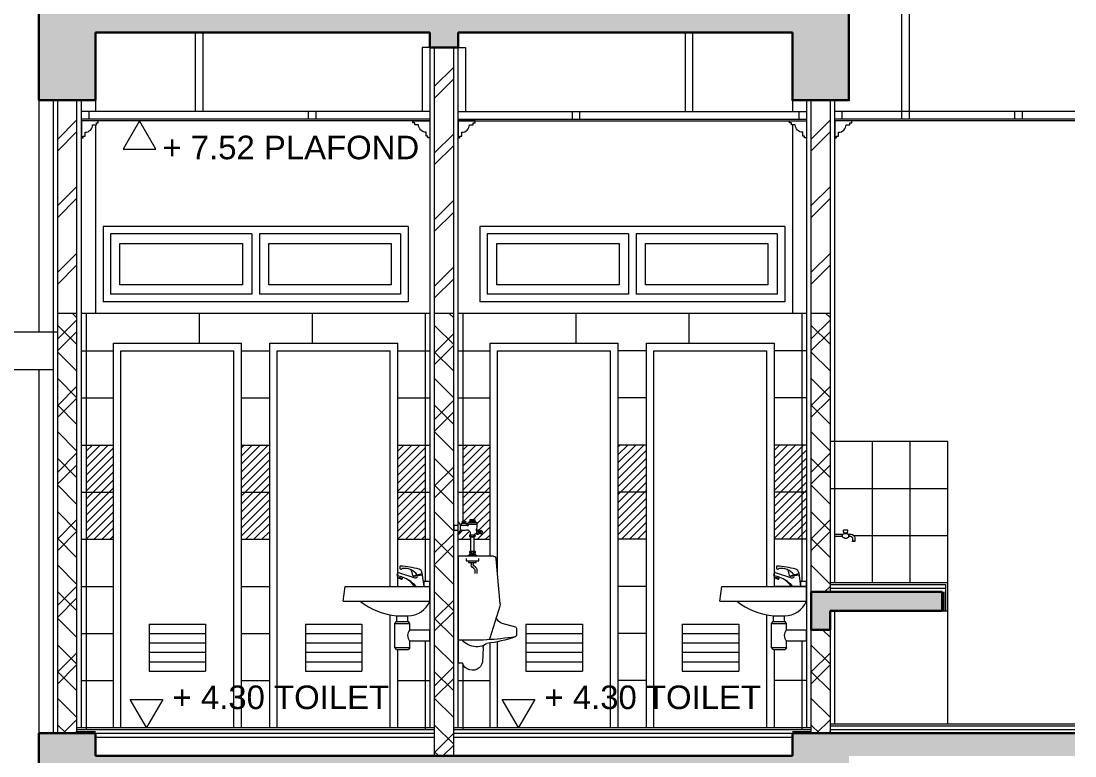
# Model space of a CAD drawing. Header units: millimetres. Extents: x -11 to 1625, y -267 to 180.
# Drawn here: x 1117.23 to 1128.42, y -32.46 to -24.66 of the extents above; entities that cross this region are included whole.
import ezdxf

# ---------------------------------------------------------------- set-up
doc = ezdxf.new("R2010")
doc.units = ezdxf.units.MM
for name, color, linetype, lineweight in [('ars', 11, 'Continuous', 5), ('blk', 1, 'Continuous', 30), ('kus', 63, 'Continuous', 15), ('lan', 7, 'Continuous', 15), ('not', 7, 'Continuous', 20), ('pla', 213, 'Continuous', 15), ('SANITAIR', 4, 'Continuous', 5), ('sol kol', 8, 'Continuous', 0), ('tem', 5, 'Continuous', 20)]:
    doc.layers.add(name, color=color, linetype=linetype, lineweight=lineweight)
doc.styles.add('S', font='SIMPLEX', dxfattribs={"width": 1.1})
doc.styles.get("Standard").update_dxf_attribs({"font": 'ARIALUNI.TTF'})
doc.linetypes.add('BATTING', pattern='A,0.0001,-0.1,[134,ltypeshp.shx,S=0.1,R=0,X=-0.1,Y=0],-0.2,[134,ltypeshp.shx,S=0.1,R=180,X=0.1,Y=0],-0.1', length=0.4001)

# ---------------------------------------------------------------- blocks, each defined once
blk = doc.blocks.new('PEILA')
blk.add_lwpolyline([(-0.188, -0.325), (0.188, -0.325), (0, 0)], close=True)
at = {"style": 'S', "width": 1.1, "flags": 4}
blk.add_attdef('CAT', (0.265, -0.289), '', height=0.2, dxfattribs=at)
blk = doc.blocks.new('PEIL')
blk.add_lwpolyline([(-0.188, 0.325), (0.188, 0.325), (0, 0)], close=True)
at = {"style": 'S', "width": 1.1, "flags": 4}
blk.add_attdef('CAT', (0.265, 0.036), '', height=0.2, dxfattribs=at)
blk = doc.blocks.new('Spwash')
for p, q in [((0, 0), (-0.03, 0)), ((-0.03, 0), (-0.03, -0.0248)), ((0, -0.0993), (0, 0)), ((-0.4346, -0.0993), (-0.4247, -0.0248)), ((-0.4247, -0.0248), (-0.03, -0.0248)), ((-0.4346, -0.0993), (0, -0.0993)), ((-0.175, -0.2109), (-0.1675, -0.2009)), ((-0.175, -0.3309), (-0.175, -0.2109)), ((-0.175, -0.2109), (-0.1, -0.2109)), ((-0.1675, -0.2009), (-0.1075, -0.2009)), ((-0.1648, -0.2009), (-0.1648, -0.1719)), ((-0.1648, -0.1719), (-0.1102, -0.1719)), ((-0.1102, -0.2009), (-0.1102, -0.1719)), ((-0.1, -0.2109), (-0.1075, -0.2009)), ((-0.1, -0.2436), (-0.1, -0.2109)), ((-0.1, -0.2436), (0, -0.2436)), ((0, -0.2982), (0, -0.2436)), ((-0.1, -0.3309), (-0.1, -0.2982)), ((-0.1, -0.2982), (0, -0.2982)), ((-0.175, -0.3309), (-0.1, -0.3309)), ((-0.1675, -0.341), (-0.175, -0.3309)), ((-0.1675, -0.341), (-0.1075, -0.341)), ((-0.1, -0.3309), (-0.1075, -0.341))]:
    blk.add_line(p, q)
for centre, radius, start, end in [((-0.1306, 0.1864), 0.36, 232.5297, 264.5561), ((-0.1098, -0.0526), 0.1194, 269.8302, 336.9632), ((-0.0743, -0.2709), 0.0375, 133.2826, 226.7174)]:
    blk.add_arc(centre, radius, start, end)
blk = doc.blocks.new('URIN SMP')
for p, q in [((-0.0879, 0.0359), (-0.1004, 0.0285)), ((-0.0532, 0.0285), (-0.1004, 0.0285)), ((-0.0532, 0.0192), (-0.1004, 0.0192)), ((-0.0594, 0.0324), (-0.0936, 0.0325)), ((-0.0651, 0.0435), (-0.0879, 0.0435)), ((-0.0651, 0.0359), (-0.0879, 0.0359)), ((-0.0532, 0.0285), (-0.0651, 0.0359)), ((-0.0536, 0.0192), (-0.0536, 0.0133)), ((-0.0168, 0.0147), (-0.0465, 0.0146)), ((-0.0407, 0.0242), (-0.0407, 0.0324)), ((-0.0219, 0.0242), (-0.0407, 0.0242)), ((-0.0231, 0.0336), (-0.0396, 0.0336)), ((-0.0219, 0.0324), (-0.0219, 0.0242)), ((0, 0.0319), (-0.0133, 0.0141)), ((-0.0133, -0.0134), (-0.0133, 0.0141)), ((0, -0.0319), (0, 0.0319)), ((0, 0.0119), (0.0227, 0.0119)), ((0.0227, 0.0119), (0.0227, -0.0127)), ((-0.1215, -0.0335), (-0.1215, -0.0127)), ((-0.1148, -0.0208), (-0.1215, -0.0208)), ((-0.1148, -0.025), (-0.1215, -0.025)), ((-0.1148, -0.0292), (-0.1148, -0.0158)), ((-0.1081, -0.0152), (-0.1142, -0.0152)), ((-0.1081, -0.0298), (-0.1142, -0.0298)), ((-0.1081, -0.0331), (-0.1081, -0.0119)), ((-0.0996, -0.0331), (-0.0996, -0.012)), ((-0.0996, -0.0135), (-0.0982, -0.0135)), ((-0.0996, -0.0311), (-0.0913, -0.0311)), ((-0.0641, -0.0368), (-0.0877, -0.0368)), ((-0.0641, -0.0473), (-0.0877, -0.0473)), ((-0.0851, -0.1232), (-0.0851, -0.0473)), ((-0.0673, -0.1232), (-0.0673, -0.0473)), ((-0.0644, -0.0262), (-0.0644, -0.0368)), ((0, -0.0319), (-0.0133, -0.0134)), ((0.0227, -0.0127), (0, -0.0127)), ((-0.2228, -0.4037), (-0.2024, -0.164)), ((-0.1876, -0.1504), (0, -0.1504)), ((-0.1099, -0.1748), (-0.1099, -0.1624)), ((-0.061, -0.1431), (-0.0922, -0.1431)), ((-0.0648, -0.1232), (-0.0884, -0.1232)), ((-0.0648, -0.1337), (-0.0884, -0.1337)), ((-0.0874, -0.1337), (-0.0874, -0.1419)), ((-0.0874, -0.1419), (-0.0658, -0.1419)), ((-0.0658, -0.1337), (-0.0658, -0.1419)), ((-0.0429, -0.1631), (-0.0429, -0.1748)), ((0, -0.1504), (0, -0.7135)), ((-0.0429, -0.1748), (-0.1099, -0.1748)), ((-0.0988, -0.2212), (-0.0988, -0.2417)), ((-0.0954, -0.1845), (-0.0954, -0.1748)), ((-0.0547, -0.1845), (-0.0954, -0.1845)), ((-0.0928, -0.2092), (-0.0835, -0.2021)), ((-0.0845, -0.2158), (-0.0751, -0.2088)), ((-0.0795, -0.1845), (-0.0795, -0.1941)), ((-0.0691, -0.1845), (-0.0691, -0.1968)), ((-0.0547, -0.1748), (-0.0547, -0.1845)), ((-0.0885, -0.2238), (-0.0885, -0.2417)), ((-0.2216, -0.415), (-0.1688, -0.5858)), ((-0.31, -0.5323), (-0.31, -0.569)), ((-0.3064, -0.5275), (-0.2346, -0.5071)), ((-0.1326, -0.6346), (-0.1289, -0.7124)), ((-0.0239, -0.7176), (0, -0.7176))]:
    blk.add_line(p, q)
for points in [[(-0.0879, 0.0359, 0.231951), (-0.0875, 0.0361, 0.087373), (-0.087, 0.037, 0.044621), (-0.0868, 0.0381, 0.033047), (-0.0867, 0.0397, 0.033047), (-0.0868, 0.0412, 0.044621), (-0.087, 0.0424, 0.087373), (-0.0875, 0.0433, 0.231951), (-0.0879, 0.0435, 0.231951), (-0.0882, 0.0433, 0.087373), (-0.0887, 0.0424, 0.044621), (-0.089, 0.0412, 0.033047), (-0.0891, 0.0397, 0.033047), (-0.089, 0.0381, 0.044621), (-0.0887, 0.037, 0.087373), (-0.0882, 0.0361, 0.231951)], [(-0.0765, 0.0359, 0.051167), (-0.0735, 0.0362, 0.065017), (-0.0712, 0.037, 0.104234), (-0.0694, 0.0384, 0.174533), (-0.069, 0.0397, 0.174533), (-0.0694, 0.041, 0.104234), (-0.0712, 0.0424, 0.065017), (-0.0735, 0.0432, 0.051167), (-0.0765, 0.0435, 0.051167), (-0.0796, 0.0432, 0.065017), (-0.0819, 0.0424, 0.104234), (-0.0836, 0.041, 0.174533), (-0.0841, 0.0397, 0.174533), (-0.0836, 0.0384, 0.104234), (-0.0819, 0.037, 0.065017), (-0.0796, 0.0362, 0.051167)], [(-0.0651, 0.0359, 0.221876), (-0.0647, 0.0361, 0.091093), (-0.0642, 0.037, 0.047857), (-0.0639, 0.0381, 0.035712), (-0.0638, 0.0397, 0.035712), (-0.0639, 0.0412, 0.047857), (-0.0642, 0.0424, 0.091093), (-0.0647, 0.0433, 0.221876), (-0.0651, 0.0435, 0.221876), (-0.0656, 0.0433, 0.091093), (-0.0661, 0.0424, 0.047857), (-0.0664, 0.0412, 0.035712), (-0.0665, 0.0397, 0.035712), (-0.0664, 0.0381, 0.047857), (-0.0661, 0.037, 0.091093), (-0.0656, 0.0361, 0.221876)], [(-0.0363, 0.0242, 0.116305), (-0.0348, 0.0246, 0.104174), (-0.0335, 0.0256, 0.090625), (-0.0327, 0.0271, 0.082926), (-0.0324, 0.0289, 0.082926), (-0.0327, 0.0307, 0.090625), (-0.0335, 0.0322, 0.104174), (-0.0348, 0.0332, 0.116305), (-0.0363, 0.0336, 0.116305), (-0.0377, 0.0332, 0.104174), (-0.039, 0.0322, 0.090625), (-0.0398, 0.0307, 0.082926), (-0.0402, 0.0289, 0.082926), (-0.0398, 0.0271, 0.090625), (-0.039, 0.0256, 0.104174), (-0.0377, 0.0246, 0.116305)], [(-0.0268, 0.0242, 0.116305), (-0.0253, 0.0246, 0.104174), (-0.024, 0.0256, 0.090625), (-0.0232, 0.0271, 0.082926), (-0.0229, 0.0289, 0.082926), (-0.0232, 0.0307, 0.090625), (-0.024, 0.0322, 0.104174), (-0.0253, 0.0332, 0.116305), (-0.0268, 0.0336, 0.116305), (-0.0282, 0.0332, 0.104174), (-0.0295, 0.0322, 0.090625), (-0.0303, 0.0307, 0.082926), (-0.0306, 0.0289, 0.082926), (-0.0303, 0.0271, 0.090625), (-0.0295, 0.0256, 0.104174), (-0.0282, 0.0246, 0.116305)], [(-0.0996, -0.012, 0.166361), (-0.0999, -0.0112, 0.105547), (-0.1009, -0.0104, 0.068339), (-0.1021, -0.0099, 0.054511), (-0.1038, -0.0097, 0.054511), (-0.1056, -0.0099, 0.068339), (-0.1069, -0.0103, 0.105547), (-0.1078, -0.0112, 0.166361), (-0.1081, -0.0119, 0.166361), (-0.1079, -0.0127, 0.105547), (-0.1069, -0.0136, 0.068339), (-0.1056, -0.014, 0.054511), (-0.1039, -0.0143, 0.054511), (-0.1022, -0.0141, 0.068339), (-0.1009, -0.0136, 0.105547), (-0.0999, -0.0128, 0.166361)], [(-0.0996, -0.0227, 0.060635), (-0.1, -0.0199, 0.074042), (-0.1009, -0.0177, 0.106903), (-0.1024, -0.0161, 0.152907), (-0.1039, -0.0156, 0.152907), (-0.1054, -0.0161, 0.106903), (-0.1069, -0.0177, 0.074042), (-0.1078, -0.0199, 0.060635), (-0.1081, -0.0227, 0.060635), (-0.1078, -0.0256, 0.074042), (-0.1069, -0.0277, 0.106903), (-0.1054, -0.0294, 0.152907), (-0.1039, -0.0298, 0.152907), (-0.1024, -0.0294, 0.106903), (-0.1009, -0.0277, 0.074042), (-0.1, -0.0256, 0.060635)], [(-0.0996, -0.0331, 0.166361), (-0.0999, -0.0323, 0.105547), (-0.1009, -0.0315, 0.068339), (-0.1021, -0.031, 0.054511), (-0.1038, -0.0308, 0.054511), (-0.1056, -0.031, 0.068339), (-0.1069, -0.0315, 0.105547), (-0.1078, -0.0323, 0.166361), (-0.1081, -0.0331, 0.166361), (-0.1079, -0.0338, 0.105547), (-0.1069, -0.0347, 0.068339), (-0.1056, -0.0352, 0.054511), (-0.1039, -0.0354, 0.054511), (-0.1022, -0.0352, 0.068339), (-0.1009, -0.0347, 0.105547), (-0.0999, -0.0339, 0.166361)], [(-0.0877, -0.0473, 0.185386), (-0.0869, -0.047, 0.101989), (-0.086, -0.0458, 0.060774), (-0.0855, -0.0442, 0.047091), (-0.0853, -0.0421, 0.047091), (-0.0855, -0.0399, 0.060774), (-0.086, -0.0384, 0.101989), (-0.0869, -0.0371, 0.185386), (-0.0877, -0.0368, 0.185386), (-0.0885, -0.0371, 0.101989), (-0.0894, -0.0384, 0.060774), (-0.0899, -0.0399, 0.047091), (-0.0901, -0.0421, 0.047091), (-0.0899, -0.0442, 0.060774), (-0.0894, -0.0458, 0.101989), (-0.0885, -0.047, 0.185386)], [(-0.0762, -0.0473, 0.064299), (-0.0729, -0.0469, 0.077217), (-0.0703, -0.0458, 0.107167), (-0.0685, -0.0439, 0.145683), (-0.0679, -0.0421, 0.145683), (-0.0685, -0.0402, 0.107167), (-0.0703, -0.0384, 0.077217), (-0.0729, -0.0373, 0.064299), (-0.0762, -0.0368, 0.064299), (-0.0795, -0.0373, 0.077217), (-0.082, -0.0384, 0.107167), (-0.0839, -0.0402, 0.145683), (-0.0844, -0.0421, 0.145683), (-0.0839, -0.0439, 0.107167), (-0.082, -0.0458, 0.077217), (-0.0795, -0.0469, 0.064299)], [(-0.0641, -0.0473, 0.185386), (-0.0633, -0.047, 0.101989), (-0.0624, -0.0458, 0.060774), (-0.0619, -0.0442, 0.047091), (-0.0617, -0.0421, 0.047091), (-0.0619, -0.0399, 0.060774), (-0.0624, -0.0384, 0.101989), (-0.0633, -0.0371, 0.185386), (-0.0641, -0.0368, 0.185386), (-0.0649, -0.0371, 0.101989), (-0.0658, -0.0384, 0.060774), (-0.0663, -0.0399, 0.047091), (-0.0665, -0.0421, 0.047091), (-0.0663, -0.0442, 0.060774), (-0.0658, -0.0458, 0.101989), (-0.0649, -0.047, 0.185386)], [(-0.0884, -0.1337, 0.185386), (-0.0876, -0.1334, 0.101989), (-0.0867, -0.1322, 0.060774), (-0.0862, -0.1306, 0.047091), (-0.086, -0.1284, 0.047091), (-0.0862, -0.1263, 0.060774), (-0.0867, -0.1247, 0.101989), (-0.0876, -0.1235, 0.185386), (-0.0884, -0.1232, 0.185386), (-0.0892, -0.1235, 0.101989), (-0.0901, -0.1247, 0.060774), (-0.0906, -0.1263, 0.047091), (-0.0908, -0.1284, 0.047091), (-0.0906, -0.1306, 0.060774), (-0.0901, -0.1322, 0.101989), (-0.0892, -0.1334, 0.185386)], [(-0.0769, -0.1337, 0.064299), (-0.0736, -0.1333, 0.077217), (-0.071, -0.1322, 0.107167), (-0.0692, -0.1303, 0.145683), (-0.0686, -0.1284, 0.145683), (-0.0692, -0.1266, 0.107167), (-0.071, -0.1247, 0.077217), (-0.0736, -0.1236, 0.064299), (-0.0769, -0.1232, 0.064299), (-0.0802, -0.1236, 0.077217), (-0.0827, -0.1247, 0.107167), (-0.0846, -0.1266, 0.145683), (-0.0851, -0.1284, 0.145683), (-0.0846, -0.1303, 0.107167), (-0.0827, -0.1322, 0.077217), (-0.0802, -0.1333, 0.064299)], [(-0.0648, -0.1337, 0.185386), (-0.064, -0.1334, 0.101989), (-0.0631, -0.1322, 0.060774), (-0.0626, -0.1306, 0.047091), (-0.0624, -0.1284, 0.047091), (-0.0626, -0.1263, 0.060774), (-0.0631, -0.1247, 0.101989), (-0.064, -0.1235, 0.185386), (-0.0648, -0.1232, 0.185386), (-0.0656, -0.1235, 0.101989), (-0.0665, -0.1247, 0.060774), (-0.067, -0.1263, 0.047091), (-0.0672, -0.1284, 0.047091), (-0.067, -0.1306, 0.060774), (-0.0665, -0.1322, 0.101989), (-0.0656, -0.1334, 0.185386)]]:
    blk.add_lwpolyline(points, format="xyb", close=True)
for centre, radius, start, end in [((-0.0942, 0.0239), 0.00775, 143.0515, 216.9485), ((-0.0169, 0.0125), 0.083, 175.3384, 196.5877), ((-0.0501, 0.0136), 0.00354, 184.4553, 359.1266), ((-0.0595, 0.0239), 0.00783, 323.5081, 36.4919), ((-0.0342, 0.0137), 0.0124, 121.9992, 180.733), ((-0.0396, 0.0324), 0.00119, 90, 180), ((-0.0231, 0.0324), 0.00119, 0, 90), ((-0.028, 0.0148), 0.0112, 359.3699, 56.8222), ((-0.0138, 0.0147), 0.00293, 180.4318, 280.5504), ((-0.1184, -0.0231), 0.0108, 106.6966, 253.303), ((-0.1142, -0.0158), 0.000593, 90, 180), ((-0.1142, -0.0292), 0.000593, 180, 270), ((-0.0982, -0.0118), 0.00178, 270, 16.5877), ((-0.0913, -0.0331), 0.002, 23.9834, 90), ((-0.0791, -0.0277), 0.0113, 203.9834, 233.6629), ((-0.0544, -0.0262), 0.01, 158.0919, 180), ((-0.0454, -0.0298), 0.0197, 109.0597, 158.0919), ((-0.0486, -0.0206), 0.01, 66.0114, 109.0597), ((-0.0291, 0.0233), 0.038, 246.0114, 294.477), ((-0.1876, -0.1652), 0.0148, 90, 175.1418), ((-0.1069, -0.1317), 0.0186, 275.2076, 353.7776), ((-0.0465, -0.1318), 0.0184, 185.7936, 264.9687), ((-0.0838, -0.2212), 0.015, 127.016, 180), ((-0.0785, -0.2238), 0.01, 127.016, 180), ((-0.0895, -0.1941), 0.01, 307.016, 0), ((-0.0841, -0.1968), 0.015, 307.016, 0), ((-0.1933, -0.4062), 0.0296, 175.1418, 197.1648), ((-0.2448, -0.4653), 0.043, 283.841, 346.796), ((-0.305, -0.5323), 0.005, 105.8595, 180), ((-0.3, -0.569), 0.01, 180, 250.9035), ((-0.0594, 0.1258), 0.7453, 250.9035, 262.824), ((-0.0667, 0.9235), 1.5204, 261.0491, 272.5095), ((-0.1575, -0.5823), 0.0119, 197.1648, 266.5484), ((-0.1575, -0.6384), 0.0252, 8.7413, 78.7005), ((-0.0931, -0.5268), 0.1011, 293.955, 316.825), ((-0.0987, -0.535), 0.0963, 246.2921, 298.9774), ((-0.0765, -0.7037), 0.0531, 189.4621, 227.0677), ((-0.0767, -0.7), 0.0557, 229.7936, 341.5772)]:
    blk.add_arc(centre, radius, start, end)
blk = doc.blocks.new('spkran')
at = {"extrusion": (0, 0, -1)}
for p, q in [((0.079, 0.012), (0, 0.012)), ((0, -0.012), (0, 0.012)), ((0.079, -0.015), (0.079, 0.015)), ((0.079, 0.015), (0.083, 0.015)), ((0.083, -0.015), (0.083, 0.015)), ((0.097, 0.024), (0.092, 0.057)), ((0.14, 0.057), (0.092, 0.057)), ((0.135, 0.024), (0.097, 0.024)), ((0.135, 0.024), (0.14, 0.057)), ((0.153, 0.015), (0.149, 0.015)), ((0.149, -0.015), (0.149, 0.015)), ((0.153, -0.015), (0.153, 0.015)), ((0.174, 0.012), (0.153, 0.012)), ((0.079, -0.012), (0, -0.012)), ((0.079, -0.015), (0.083, -0.015)), ((0.153, -0.015), (0.149, -0.015)), ((0.174, -0.012), (0.153, -0.012)), ((0.186, -0.059), (0.186, -0.063)), ((0.214, -0.059), (0.186, -0.059)), ((0.214, -0.063), (0.186, -0.063)), ((0.187, -0.026), (0.187, -0.059)), ((0.212, -0.026), (0.212, -0.059)), ((0.214, -0.059), (0.214, -0.063))]:
    blk.add_line(p, q, dxfattribs=at)
for centre, radius, start, end in [((-0.116, -0.055), 0.0755, 64.1595, 115.8405), ((-0.174, -0.026), 0.0386, 90, 180), ((-0.116, 0.006), 0.0379, 209.688, 330.312), ((-0.174, -0.026), 0.0136, 90, 180)]:
    blk.add_arc(centre, radius, start, end, dxfattribs=at)

msp = doc.modelspace()

# ---------------------------------------------------------------- hatches: boundary and pattern name
at = {"layer": 'ars'}
h = msp.add_hatch(dxfattribs=at)
h.set_pattern_fill('TEMBOK', color=256, scale=0.5)
h.set_pattern_definition([(45, (1093.7268, -130.318), (-0.3535534, 0.3535534), []), (45, (1093.8518, -130.318), (-0.3535534, 0.3535534), [])])
h.paths.add_polyline_path([(1121.6183396, -32.4600001), (1121.6183396, -24.9400001), (1121.8183396, -24.9400001), (1121.8183396, -32.4600001)])
h = msp.add_hatch(dxfattribs=at)
h.set_pattern_fill('TEMBOK', color=256, scale=0.5)
h.set_pattern_definition([(45, (1089.7268, -130.878), (-0.3535534, 0.3535534), []), (45, (1089.8518, -130.878), (-0.3535534, 0.3535534), [])])
h.paths.add_polyline_path([(1117.8183396, -25.5000001), (1117.6183396, -25.5000001), (1117.6183396, -32.2200001), (1117.8183396, -32.2200001)])
h = msp.add_hatch(dxfattribs=at)
h.set_pattern_fill('TEMBOK', color=256, scale=0.5)
h.set_pattern_definition([(45, (1097.7268, -130.878), (-0.3535534, 0.3535534), []), (45, (1097.8518, -130.878), (-0.3535534, 0.3535534), [])])
h.paths.add_polyline_path([(1125.6183396, -30.7200001), (1125.8183396, -30.7200001), (1125.8183396, -25.5000001), (1125.6183396, -25.5000001)])
h.paths.add_polyline_path([(1125.8183396, -31.1200001), (1125.6183396, -31.1200001), (1125.6183396, -32.2200001), (1125.8183396, -32.2200001)])
h = msp.add_hatch(dxfattribs=at)
h.set_pattern_fill('_USER', color=256, scale=0.2, angle=135, pattern_type=0)
h.set_pattern_definition([(135, (922.94349, -42.80166), (-0.14142136, -0.14142136), [])])
h.paths.add_polyline_path([(1117.8183396, -27.7600001), (1117.6183396, -27.7600001), (1117.6183396, -32.2200001), (1117.8183396, -32.2200001)])
h = msp.add_hatch(dxfattribs=at)
h.set_pattern_fill('_USER', color=256, scale=0.2, angle=135, pattern_type=0)
h.set_pattern_definition([(135, (926.94349, -42.80166), (-0.14142136, -0.14142136), [])])
h.paths.add_polyline_path([(1121.8183396, -27.7600001), (1121.6183396, -27.7600001), (1121.6183396, -32.4600001), (1121.8183396, -32.4600001)])
h = msp.add_hatch(dxfattribs=at)
h.set_pattern_fill('_USER', color=256, scale=0.2, angle=135, pattern_type=0)
h.set_pattern_definition([(135, (930.94349, -42.80166), (-0.14142136, -0.14142136), [])])
h.paths.add_polyline_path([(1125.6183396, -30.7200001), (1125.8183396, -30.7200001), (1125.8183396, -27.7600001), (1125.6183396, -27.7600001)])
h.paths.add_polyline_path([(1125.8183396, -31.1200001), (1125.6183396, -31.1200001), (1125.6183396, -32.2200001), (1125.8183396, -32.2200001)])
h = msp.add_hatch(dxfattribs=at)
h.set_pattern_fill('_USER', color=256, scale=0.06, angle=45, pattern_type=0)
h.set_pattern_definition([(45, (1117.91834, -30.16), (-0.0424264, 0.0424264), [])])
h.paths.add_polyline_path([(1118.2083396, -29.1600001), (1117.9183396, -29.1600001), (1117.9183396, -29.6600001), (1118.2083396, -29.6600001)])
h.paths.add_polyline_path([(1118.2083396, -29.6600001), (1117.9183396, -29.6600001), (1117.9183396, -30.1600001), (1118.2083396, -30.1600001)])
h.paths.add_polyline_path([(1119.8683396, -29.6600001), (1119.5683396, -29.6600001), (1119.5683396, -30.1600001), (1119.8683396, -30.1600001)])
h.paths.add_polyline_path([(1119.8683396, -29.1600001), (1119.5683396, -29.1600001), (1119.5683396, -29.6600001), (1119.8683396, -29.6600001)])
h.paths.add_polyline_path([(1121.5183396, -29.6600001), (1121.2283396, -29.6600001), (1121.2283396, -30.1600001), (1121.5183396, -30.1600001)])
h.paths.add_polyline_path([(1121.5183396, -29.1600001), (1121.2283396, -29.1600001), (1121.2283396, -29.6600001), (1121.5183396, -29.6600001)])
h.paths.add_polyline_path([(1122.2083396, -29.6600001), (1121.9183396, -29.6600001), (1121.9183396, -29.9720755), (1121.9498378, -29.9720755), (1121.9498378, -29.9907759, -0.2620446885), (1121.9614864, -30.0121102, 0.9545475369), (1121.9756139, -30.0125519), (1121.9756139, -30.0018707, -0.3544917486), (1121.9747371, -29.9821517), (1122.0691108, -29.9821517, -0.3700013096), (1122.0678223, -30.0022922, -0.0906961372), (1122.0613441, -30.0617023, 0.83313214), (1122.0675788, -30.0648776), (1122.0675788, -30.0632451, -0.166360529), (1122.0680995, -30.0616802, -0.1055473206), (1122.0700399, -30.0600138, -0.0683389471), (1122.072614, -30.0590368, -0.1093476086), (1122.0794646, -30.0589787, -0.1469343923), (1122.0845705, -30.0617755), (1122.0845705, -30.063101, -0.0042406896), (1122.0845705, -30.0631442), (1122.0845705, -30.069686), (1122.0979895, -30.069686), (1122.0979895, -30.0809018), (1122.1112812, -30.0809018), (1122.1112812, -30.0646997, -0.7440592374), (1122.1112812, -30.1062329), (1122.1112812, -30.089201), (1122.0979895, -30.089201), (1122.0979895, -30.0987569), (1122.0845705, -30.0987569), (1122.0845705, -30.1053309, -0.166360529), (1122.0840498, -30.1068958, -0.1055473206), (1122.0821094, -30.1085622, -0.0683389472), (1122.0795353, -30.1095393, -0.0545113418), (1122.0761132, -30.1099429, -0.0545113418), (1122.0726847, -30.1095974, -0.1469343923), (1122.0675788, -30.1068005), (1122.0675788, -30.105475, -0.0042406904), (1122.0675788, -30.1054318), (1122.0675788, -30.1014838), (1122.0508778, -30.1014838, 0.2962922963), (1122.0472231, -30.1038579, -0.130230193), (1122.0399776, -30.112862), (1122.0452656, -30.112862, -0.127932428), (1122.0482179, -30.1190894, -0.0470913607), (1122.0486194, -30.1233427, -0.0470913607), (1122.0482179, -30.1275961, -0.127932428), (1122.0452656, -30.1338234), (1122.0385977, -30.1338234), (1122.0385977, -30.1600001), (1122.2083396, -30.1600001)])
h.paths.add_polyline_path([(1122.0463066, -29.9567412, -0.0574835238), (1122.0464, -29.9621386, 0.0574835238), (1122.0463066, -29.9567412, 0.0446208872), (1122.0458005, -29.9544918, 0.0873732721), (1122.044824, -29.952638, 0.2319511366), (1122.0440828, -29.9522746, -0.2319511366), (1122.044824, -29.952638, -0.0873732721), (1122.0458005, -29.9544918, -0.0446208872)], flags=16)
h.paths.add_polyline_path([(1121.9962329, -29.9629429, -0.0471004619), (1121.9960339, -29.9588549, 0.0471004619), (1121.9962329, -29.9629429, 0.0478574219), (1121.9967809, -29.9651975, 0.0910933392), (1121.9978217, -29.9670334, 0.2218759109), (1121.9986388, -29.9674147, -0.221875911), (1121.9978217, -29.9670334, -0.0910933391), (1121.9967809, -29.9651975, -0.047857422)], flags=16)
h.paths.add_polyline_path([(1122.0213608, -29.9522746, -0.0511669996), (1122.0274752, -29.9529019, -0.0650168452), (1122.0320519, -29.9544918, -0.1752102012), (1122.0371365, -29.9598446, -0.1752102012), (1122.0320519, -29.9651975, -0.0650168452), (1122.0274752, -29.9667873, -0.0511669996), (1122.0213608, -29.9674147, -0.0511669996), (1122.0152463, -29.9667873, -0.0650168452), (1122.0106696, -29.9651975, -0.1752102012), (1122.005585, -29.9598446, -0.1752102012), (1122.0106696, -29.9544918, -0.0650168452), (1122.0152463, -29.9529019, -0.0511669996)], flags=16)
h.paths.add_polyline_path([(1122.2083396, -29.1600001), (1121.9183396, -29.1600001), (1121.9183396, -29.6600001), (1122.2083396, -29.6600001)])
h.paths.add_polyline_path([(1121.9957263, -30.112862), (1121.9971894, -30.112862), (1121.9971894, -30.0915522, 0.0958842362), (1121.9957451, -30.0840898, 0.2172684002), (1121.9720347, -30.0615298, 0.1900743688), (1121.9573725, -30.0621608, -0.2146818492), (1121.8949563, -30.0618947), (1121.8949563, -30.0660976), (1121.8683396, -30.1029579), (1121.8683396, -30.1600001), (1122.0030048, -30.1600001), (1122.0030048, -30.1338234), (1121.9957263, -30.1338234, -0.1354062664), (1121.9931397, -30.1307537, -0.0607743567), (1121.9921295, -30.1275961, -0.0470913607), (1121.991728, -30.1233427, -0.0470913607), (1121.9921295, -30.1190894, -0.0607743567), (1121.9931397, -30.1159318, -0.1354062664)])
h.paths.add_polyline_path([(1123.8683396, -29.6600001), (1123.5683396, -29.6600001), (1123.5683396, -30.1600001), (1123.8683396, -30.1600001)])
h.paths.add_polyline_path([(1123.8683396, -29.1600001), (1123.5683396, -29.1600001), (1123.5683396, -29.6600001), (1123.8683396, -29.6600001)])
h.paths.add_polyline_path([(1125.5183396, -29.6600001), (1125.2283396, -29.6600001), (1125.2283396, -30.1600001), (1125.5183396, -30.1600001)])
h.paths.add_polyline_path([(1125.5183396, -29.1600001), (1125.2283396, -29.1600001), (1125.2283396, -29.6600001), (1125.5183396, -29.6600001)])
h.paths.add_polyline_path([(1125.5683396, -29.1600001), (1125.5183396, -29.1600001), (1125.5183396, -29.6600001), (1125.5683396, -29.6600001)])
h.paths.add_polyline_path([(1125.5683396, -29.6600001), (1125.5183396, -29.6600001), (1125.5183396, -30.1600001), (1125.5683396, -30.1600001)])
at = {"layer": 'sol kol'}
h = msp.add_hatch(color=256, dxfattribs=at)
h.dxf.hatch_style = 1
h.paths.add_polyline_path([(1117.4183396, -25.5000001), (1118.0183396, -25.5000001), (1118.0183396, -24.3000001), (1117.4183396, -24.3000001)])
h = msp.add_hatch(color=256, dxfattribs=at)
h.dxf.hatch_style = 1
h.paths.add_polyline_path([(1125.4183396, -25.5000001), (1126.0183396, -25.5000001), (1126.0183396, -24.3000001), (1125.4183396, -24.3000001)])
h = msp.add_hatch(color=256, dxfattribs=at)
h.dxf.hatch_style = 1
h.paths.add_polyline_path([(1125.4183396, -24.7800001), (1125.4183396, -24.5400001), (1118.0183396, -24.5400001), (1118.0183396, -24.7800001), (1121.5683396, -24.7800001), (1121.5683396, -24.9400001), (1121.8683396, -24.9400001), (1121.8683396, -24.7800001)])
h = msp.add_hatch(color=256, dxfattribs=at)
h.dxf.hatch_style = 1
h.paths.add_polyline_path([(1127.0083396, -30.7200001), (1125.6183396, -30.7200001), (1125.6183396, -31.1200001), (1125.8183396, -31.1200001), (1125.8183396, -30.9200001), (1127.0083396, -30.9200001)])
h = msp.add_hatch(color=256, dxfattribs=at)
h.dxf.hatch_style = 1
h.paths.add_polyline_path([(1117.4183396, -33.4200001), (1118.0183396, -33.4200001), (1118.0183396, -32.2200001), (1117.4183396, -32.2200001)])
h = msp.add_hatch(color=256, dxfattribs=at)
h.dxf.hatch_style = 1
h.paths.add_polyline_path([(1125.4183396, -33.4200001), (1126.0183396, -33.4200001), (1126.0183396, -32.2200001), (1125.4183396, -32.2200001)])
h = msp.add_hatch(color=256, dxfattribs=at)
h.dxf.hatch_style = 1
h.paths.add_polyline_path([(1128.4183396, -32.2200001), (1126.0183396, -32.2200001), (1126.0183396, -32.4600001), (1128.4183396, -32.4600001)])
h = msp.add_hatch(color=256, dxfattribs=at)
h.dxf.hatch_style = 1
h.paths.add_polyline_path([(1125.4183396, -32.7000001), (1125.4183396, -32.4600001), (1118.0183396, -32.4600001), (1118.0183396, -32.7000001), (1121.5683396, -32.7000001), (1121.5683396, -32.8600001), (1121.8683396, -32.8600001), (1121.8683396, -32.7000001)])

# ---------------------------------------------------------------- linework, layer by layer
at = {"layer": 'ars'}
for p, q in [((1121.5683396, -25.7200001), (1117.8683396, -25.7200001)), ((1121.8683396, -25.7200001), (1125.5683396, -25.7200001)), ((1128.4183396, -25.7200001), (1125.8683396, -25.7200001)), ((1117.6183396, -27.7600001), (1117.8183396, -27.7600001)), ((1117.8683396, -27.7600001), (1121.5683396, -27.7600001)), ((1117.9183396, -27.7600001), (1117.9183396, -32.1800001)), ((1119.1183396, -27.7600001), (1119.1183396, -28.0800001)), ((1120.3183396, -27.7600001), (1120.3183396, -28.0800001)), ((1121.5183396, -27.7600001), (1121.5183396, -30.6074598)), ((1121.6183396, -27.7600001), (1121.8183396, -27.7600001)), ((1121.8683396, -27.7600001), (1125.5683396, -27.7600001)), ((1121.9183396, -27.7600001), (1121.9183396, -29.9720755)), ((1123.1183396, -27.7600001), (1123.1183396, -28.0800001)), ((1124.3183396, -27.7600001), (1124.3183396, -28.0800001)), ((1125.5183396, -27.7600001), (1125.5183396, -30.6074598)), ((1125.6183396, -27.7600001), (1125.8183396, -27.7600001)), ((1117.8683396, -28.1600001), (1118.2083396, -28.1600001)), ((1119.5683396, -28.1600001), (1119.8683396, -28.1600001)), ((1121.2283396, -28.1600001), (1121.5683396, -28.1600001)), ((1121.8683396, -28.1600001), (1122.2083396, -28.1600001)), ((1123.8683396, -28.1600001), (1123.5683396, -28.1600001)), ((1125.5683396, -28.1600001), (1125.2283396, -28.1600001)), ((1117.8683396, -28.6600001), (1118.2083396, -28.6600001)), ((1119.5683396, -28.6600001), (1119.8683396, -28.6600001)), ((1121.2283396, -28.6600001), (1121.5683396, -28.6600001)), ((1121.8683396, -28.6600001), (1122.2083396, -28.6600001)), ((1123.8683396, -28.6600001), (1123.5683396, -28.6600001)), ((1125.5683396, -28.6600001), (1125.2283396, -28.6600001)), ((1117.8683396, -29.1600001), (1118.2083396, -29.1600001)), ((1119.5683396, -29.1600001), (1119.8683396, -29.1600001)), ((1121.2283396, -29.1600001), (1121.5683396, -29.1600001)), ((1121.8683396, -29.1600001), (1122.2083396, -29.1600001)), ((1123.8683396, -29.1600001), (1123.5683396, -29.1600001)), ((1125.5683396, -29.1600001), (1125.2283396, -29.1600001)), ((1125.8183396, -29.1200001), (1127.0683396, -29.1200001)), ((1126.2683396, -30.6200001), (1126.2683396, -29.1200001)), ((1126.6683396, -30.6200001), (1126.6683396, -29.1200001)), ((1127.0683396, -30.6200001), (1127.0683396, -29.1200001)), ((1125.8183396, -29.6200001), (1127.0683396, -29.6200001)), ((1117.8683396, -29.6600001), (1118.2083396, -29.6600001)), ((1119.5683396, -29.6600001), (1119.8683396, -29.6600001)), ((1121.2283396, -29.6600001), (1121.5683396, -29.6600001)), ((1121.8683396, -29.6600001), (1122.2083396, -29.6600001)), ((1123.8683396, -29.6600001), (1123.5683396, -29.6600001)), ((1125.5683396, -29.6600001), (1125.2283396, -29.6600001)), ((1117.8683396, -30.1600001), (1118.2083396, -30.1600001)), ((1119.5683396, -30.1600001), (1119.8683396, -30.1600001)), ((1121.2283396, -30.1600001), (1121.5683396, -30.1600001)), ((1121.8683396, -30.1600001), (1122.0030048, -30.1600001)), ((1122.0385977, -30.1600001), (1122.2083396, -30.1600001)), ((1123.8683396, -30.1600001), (1123.5683396, -30.1600001)), ((1125.5683396, -30.1600001), (1125.2283396, -30.1600001)), ((1126.0706788, -30.1200001), (1127.0683396, -30.1200001)), ((1117.8683396, -30.6600001), (1118.2083396, -30.6600001)), ((1119.5683396, -30.6600001), (1119.8683396, -30.6600001)), ((1121.2283396, -30.6600001), (1121.5683396, -30.6600001)), ((1123.8683396, -30.6600001), (1123.5683396, -30.6600001)), ((1125.5683396, -30.6600001), (1125.2283396, -30.6600001)), ((1125.2283396, -30.6600001), (1125.5683396, -30.6600001)), ((1125.8183396, -30.6200001), (1127.0683396, -30.6200001)), ((1125.8183396, -30.6400001), (1127.0483396, -30.6400001)), ((1127.0483396, -30.9200001), (1127.0483396, -30.6400001)), ((1127.0683396, -30.9200001), (1127.0683396, -30.6200001)), ((1127.0083396, -30.9200001), (1127.0683396, -30.9200001)), ((1117.8683396, -31.1600001), (1118.2083396, -31.1600001)), ((1118.5883396, -31.1600001), (1119.1883396, -31.1600001)), ((1119.5683396, -31.1600001), (1119.8683396, -31.1600001)), ((1120.2483396, -31.1600001), (1120.8483396, -31.1600001)), ((1122.5883396, -31.1600001), (1123.1883396, -31.1600001)), ((1123.8683396, -31.1600001), (1123.5683396, -31.1600001)), ((1124.2483396, -31.1600001), (1124.8483396, -31.1600001)), ((1118.5883396, -31.2600001), (1119.1883396, -31.2600001)), ((1120.2483396, -31.2600001), (1120.8483396, -31.2600001)), ((1121.5183396, -31.2388708), (1121.5183396, -32.1800001)), ((1122.5883396, -31.2600001), (1123.1883396, -31.2600001)), ((1124.2483396, -31.2600001), (1124.8483396, -31.2600001)), ((1125.5183396, -31.2388708), (1125.5183396, -32.1800001)), ((1118.5883396, -31.3600001), (1119.1883396, -31.3600001)), ((1120.2483396, -31.3600001), (1120.8483396, -31.3600001)), ((1122.5883396, -31.3600001), (1123.1883396, -31.3600001)), ((1124.2483396, -31.3600001), (1124.8483396, -31.3600001)), ((1118.5883396, -31.4600001), (1119.1883396, -31.4600001)), ((1120.2483396, -31.4600001), (1120.8483396, -31.4600001)), ((1121.9183396, -31.480385), (1121.9183396, -32.1800001)), ((1122.5883396, -31.4600001), (1123.1883396, -31.4600001)), ((1124.2483396, -31.4600001), (1124.8483396, -31.4600001)), ((1117.8683396, -31.6600001), (1118.2083396, -31.6600001)), ((1119.5683396, -31.6600001), (1119.8683396, -31.6600001)), ((1121.2283396, -31.6600001), (1121.5683396, -31.6600001)), ((1121.8683396, -31.6600001), (1122.2083396, -31.6600001)), ((1123.8683396, -31.6600001), (1123.5683396, -31.6600001)), ((1125.5683396, -31.6600001), (1125.2283396, -31.6600001)), ((1117.8183396, -32.1600001), (1121.6183396, -32.1600001)), ((1117.8183396, -32.1800001), (1121.6183396, -32.1800001)), ((1121.8183396, -32.1600001), (1125.6183396, -32.1600001)), ((1121.8183396, -32.1800001), (1125.6183396, -32.1800001)), ((1125.8183396, -32.1200001), (1128.4183396, -32.1200001)), ((1125.8183396, -32.1400001), (1128.4183396, -32.1400001))]:
    msp.add_line(p, q, dxfattribs=at)
at = {"layer": 'ars', "linetype": 'BATTING', "ltscale": 0.1}
for p, q in [((1125.8183396, -30.6800001), (1127.0483396, -30.6800001)), ((1118.0183396, -32.2200001), (1121.6183396, -32.2200001)), ((1121.8183396, -32.2200001), (1125.4183396, -32.2200001)), ((1125.8183396, -32.1800001), (1128.4183396, -32.1800001))]:
    msp.add_line(p, q, dxfattribs=at)
at = {"layer": 'ars', "linetype": 'BATTING', "ltscale": 0.05}
for p, q in [((1127.0283396, -30.9200001), (1127.0283396, -30.7200001)), ((1117.8183396, -32.2000001), (1118.0183396, -32.2000001)), ((1125.4183396, -32.2000001), (1125.6183396, -32.2000001))]:
    msp.add_line(p, q, dxfattribs=at)
at = {"layer": 'ars'}
msp.add_lwpolyline([(1121.6183396, -32.4600001), (1121.6183396, -24.9400001), (1121.8183396, -24.9400001), (1121.8183396, -32.4600001)], close=True, dxfattribs=at)
for points in [[(1117.8183396, -25.5000001), (1117.8183396, -32.2200001), (1117.6183396, -32.2200001), (1117.6183396, -25.5000001)], [(1125.6183396, -30.7200001), (1125.6183396, -25.5000001), (1125.8183396, -25.5000001), (1125.8183396, -30.7200001)], [(1125.8183396, -31.1200001), (1125.8183396, -32.2200001), (1125.6183396, -32.2200001), (1125.6183396, -31.1200001)]]:
    msp.add_lwpolyline(points, dxfattribs=at)
at = {"layer": 'blk'}
for p, q in [((1118.0183396, -24.7800001), (1121.5683396, -24.7800001)), ((1121.5683396, -24.7800001), (1121.5683396, -24.9400001)), ((1121.8683396, -24.9400001), (1121.8683396, -24.7800001)), ((1121.8683396, -24.7800001), (1125.4183396, -24.7800001)), ((1121.5683396, -24.9400001), (1121.8683396, -24.9400001)), ((1125.6183396, -30.7200001), (1127.0083396, -30.7200001)), ((1125.6183396, -31.1200001), (1125.6183396, -30.7200001)), ((1127.0083396, -30.9200001), (1127.0083396, -30.7200001)), ((1125.8183396, -30.9200001), (1127.0083396, -30.9200001)), ((1125.8183396, -30.9200001), (1125.8183396, -31.1200001)), ((1125.6183396, -31.1200001), (1125.8183396, -31.1200001)), ((1117.4183396, -33.4200001), (1117.4183396, -32.2200001)), ((1117.4183396, -32.2200001), (1118.0183396, -32.2200001)), ((1118.0183396, -32.2200001), (1118.0183396, -32.4600001)), ((1125.4183396, -32.2200001), (1128.4183396, -32.2200001)), ((1125.4183396, -32.4600001), (1125.4183396, -32.2200001)), ((1118.0183396, -32.4600001), (1125.4183396, -32.4600001))]:
    msp.add_line(p, q, dxfattribs=at)
for points in [[(1118.0183396, -24.7800001), (1118.0183396, -25.5000001), (1117.4183396, -25.5000001), (1117.4183396, -24.3000001), (1118.0183396, -24.3000001), (1118.0183396, -24.5400001)], [(1128.4183396, -24.5400001), (1126.0183396, -24.5400001), (1126.0183396, -25.5000001), (1125.4183396, -25.5000001), (1125.4183396, -24.7800001)]]:
    msp.add_lwpolyline(points, dxfattribs=at)
at = {"layer": 'kus'}
for p, q in [((1121.3383396, -26.8400001), (1118.0983396, -26.8400001)), ((1118.0983396, -26.8400001), (1118.0983396, -27.6400001)), ((1121.3383396, -26.8400001), (1121.3383396, -27.6400001)), ((1125.3383396, -26.8400001), (1122.0983396, -26.8400001)), ((1122.0983396, -26.8400001), (1122.0983396, -27.6400001)), ((1125.3383396, -26.8400001), (1125.3383396, -27.6400001)), ((1119.6783396, -26.9200001), (1118.1783396, -26.9200001)), ((1118.1783396, -26.9200001), (1118.1783396, -27.5600001)), ((1119.6783396, -26.9200001), (1119.6783396, -27.5600001)), ((1121.2583396, -26.9200001), (1119.7583396, -26.9200001)), ((1119.7583396, -26.9200001), (1119.7583396, -27.5600001)), ((1121.2583396, -26.9200001), (1121.2583396, -27.5600001)), ((1123.6783396, -26.9200001), (1122.1783396, -26.9200001)), ((1122.1783396, -26.9200001), (1122.1783396, -27.5600001)), ((1123.6783396, -26.9200001), (1123.6783396, -27.5600001)), ((1125.2583396, -26.9200001), (1123.7583396, -26.9200001)), ((1123.7583396, -26.9200001), (1123.7583396, -27.5600001)), ((1125.2583396, -26.9200001), (1125.2583396, -27.5600001)), ((1119.6783396, -27.5600001), (1118.1783396, -27.5600001)), ((1121.2583396, -27.5600001), (1119.7583396, -27.5600001)), ((1123.6783396, -27.5600001), (1122.1783396, -27.5600001)), ((1125.2583396, -27.5600001), (1123.7583396, -27.5600001)), ((1121.3383396, -27.6400001), (1118.0983396, -27.6400001)), ((1125.3383396, -27.6400001), (1122.0983396, -27.6400001)), ((1118.2083396, -32.1600001), (1118.2083396, -28.0800001)), ((1118.2083396, -28.0800001), (1119.5683396, -28.0800001)), ((1119.5683396, -32.1600001), (1119.5683396, -28.0800001)), ((1119.8683396, -32.1600001), (1119.8683396, -28.0800001)), ((1119.8683396, -28.0800001), (1121.2283396, -28.0800001)), ((1121.2283396, -30.6600001), (1121.2283396, -28.0800001)), ((1122.2083396, -28.0800001), (1123.5683396, -28.0800001)), ((1122.2083396, -30.3400001), (1122.2083396, -28.0800001)), ((1123.5683396, -32.1600001), (1123.5683396, -28.0800001)), ((1123.8683396, -28.0800001), (1125.2283396, -28.0800001)), ((1123.8683396, -32.1600001), (1123.8683396, -28.0800001)), ((1125.2283396, -30.6600001), (1125.2283396, -28.0800001)), ((1118.2883396, -32.1600001), (1118.2883396, -28.1600001)), ((1118.2883396, -28.1600001), (1119.4883396, -28.1600001)), ((1119.4883396, -32.1600001), (1119.4883396, -28.1600001)), ((1119.9483396, -32.1600001), (1119.9483396, -28.1600001)), ((1119.9483396, -28.1600001), (1121.1483396, -28.1600001)), ((1121.1483396, -30.6600001), (1121.1483396, -28.1600001)), ((1122.2883396, -28.1600001), (1123.4883396, -28.1600001)), ((1122.2883396, -30.5457074), (1122.2883396, -28.1600001)), ((1123.4883396, -32.1600001), (1123.4883396, -28.1600001)), ((1123.9483396, -28.1600001), (1125.1483396, -28.1600001)), ((1123.9483396, -32.1600001), (1123.9483396, -28.1600001)), ((1125.1483396, -30.6600001), (1125.1483396, -28.1600001)), ((1121.1483396, -32.1600001), (1121.1483396, -30.9612587)), ((1125.1483396, -32.1600001), (1125.1483396, -30.9612587)), ((1118.5883396, -31.0600001), (1119.1883396, -31.0600001)), ((1118.5883396, -31.0600001), (1118.5883396, -31.5600001)), ((1119.1883396, -31.0600001), (1119.1883396, -31.5600001)), ((1120.2483396, -31.0600001), (1120.8483396, -31.0600001)), ((1120.2483396, -31.0600001), (1120.2483396, -31.5600001)), ((1120.8483396, -31.0600001), (1120.8483396, -31.5600001)), ((1122.5883396, -31.0600001), (1123.1883396, -31.0600001)), ((1122.5883396, -31.0600001), (1122.5883396, -31.5600001)), ((1123.1883396, -31.0600001), (1123.1883396, -31.5600001)), ((1124.2483396, -31.0600001), (1124.8483396, -31.0600001)), ((1124.2483396, -31.0600001), (1124.2483396, -31.5600001)), ((1124.8483396, -31.0600001), (1124.8483396, -31.5600001)), ((1121.2283396, -32.1600001), (1121.2283396, -31.3294565)), ((1122.2083396, -32.1600001), (1122.2083396, -31.2617134)), ((1122.2883396, -32.1600001), (1122.2883396, -31.2474738)), ((1125.2283396, -32.1600001), (1125.2283396, -31.3294565)), ((1118.5883396, -31.5600001), (1119.1883396, -31.5600001)), ((1120.2483396, -31.5600001), (1120.8483396, -31.5600001)), ((1122.5883396, -31.5600001), (1123.1883396, -31.5600001)), ((1124.2483396, -31.5600001), (1124.8483396, -31.5600001))]:
    msp.add_line(p, q, dxfattribs=at)
for points in [[(1119.5783396, -27.0200001), (1119.5783396, -27.4600001), (1118.2783396, -27.4600001), (1118.2783396, -27.0200001)], [(1121.1583396, -27.0200001), (1121.1583396, -27.4600001), (1119.8583396, -27.4600001), (1119.8583396, -27.0200001)], [(1123.5783396, -27.0200001), (1123.5783396, -27.4600001), (1122.2783396, -27.4600001), (1122.2783396, -27.0200001)], [(1125.1583396, -27.0200001), (1125.1583396, -27.4600001), (1123.8583396, -27.4600001), (1123.8583396, -27.0200001)]]:
    msp.add_lwpolyline(points, close=True, dxfattribs=at)
at = {"layer": 'lan'}
for p, q in [((1121.5683396, -24.9400001), (1121.5683396, -32.1600001)), ((1121.8683396, -32.1600001), (1121.8683396, -24.9400001)), ((1117.5683396, -25.5000001), (1117.5683396, -32.2200001)), ((1117.8683396, -32.1600001), (1117.8683396, -25.5000001)), ((1125.5683396, -25.5000001), (1125.5683396, -32.1600001)), ((1125.8683396, -30.6200001), (1125.8683396, -25.5000001)), ((1113.4683396, -27.9600001), (1117.6183396, -27.9600001)), ((1113.8683396, -28.3600001), (1117.5683396, -28.3600001)), ((1125.8683396, -32.1200001), (1125.8683396, -30.9200001)), ((1127.0683396, -32.1200001), (1127.0683396, -30.9200001)), ((1118.0183396, -32.2600001), (1121.6183396, -32.2600001)), ((1121.8183396, -32.2600001), (1125.4183396, -32.2600001))]:
    msp.add_line(p, q, dxfattribs=at)
for points in [[(1118.0283396, -25.7600001), (1118.0283396, -25.7400001), (1118.0483396, -25.7400001), (1118.0483396, -25.7200001), (1117.8683396, -25.7200001), (1117.8683396, -25.9000001), (1117.8883396, -25.9000001), (1117.8883396, -25.8800001), (1117.9083396, -25.8800001), (1117.9083396, -25.8400001, 0.4142135624), (1117.9883396, -25.7600001)], [(1121.4083396, -25.7600001), (1121.4083396, -25.7400001), (1121.3883396, -25.7400001), (1121.3883396, -25.7200001), (1121.5683396, -25.7200001), (1121.5683396, -25.9000001), (1121.5483396, -25.9000001), (1121.5483396, -25.8800001), (1121.5283396, -25.8800001), (1121.5283396, -25.8400001, -0.4142135624), (1121.4483396, -25.7600001)], [(1122.0283396, -25.7600001), (1122.0283396, -25.7400001), (1122.0483396, -25.7400001), (1122.0483396, -25.7200001), (1121.8683396, -25.7200001), (1121.8683396, -25.9000001), (1121.8883396, -25.9000001), (1121.8883396, -25.8800001), (1121.9083396, -25.8800001), (1121.9083396, -25.8400001, 0.4142135624), (1121.9883396, -25.7600001)], [(1125.4083396, -25.7600001), (1125.4083396, -25.7400001), (1125.3883396, -25.7400001), (1125.3883396, -25.7200001), (1125.5683396, -25.7200001), (1125.5683396, -25.9000001), (1125.5483396, -25.9000001), (1125.5483396, -25.8800001), (1125.5283396, -25.8800001), (1125.5283396, -25.8400001, -0.4142135624), (1125.4483396, -25.7600001)], [(1126.0283396, -25.7600001), (1126.0283396, -25.7400001), (1126.0483396, -25.7400001), (1126.0483396, -25.7200001), (1125.8683396, -25.7200001), (1125.8683396, -25.9000001), (1125.8883396, -25.9000001), (1125.8883396, -25.8800001), (1125.9083396, -25.8800001), (1125.9083396, -25.8400001, 0.4142135624), (1125.9883396, -25.7600001)]]:
    msp.add_lwpolyline(points, format="xyb", close=True, dxfattribs=at)
at = {"layer": 'pla'}
for p, q in [((1126.5783396, -24.5400001), (1126.5783396, -25.7000001)), ((1126.6583396, -24.5400001), (1126.6583396, -25.7000001)), ((1119.0783396, -24.7800001), (1119.0783396, -25.6200001)), ((1119.1583396, -24.7800001), (1119.1583396, -25.6200001)), ((1124.2783396, -24.7800001), (1124.2783396, -25.6200001)), ((1124.3583396, -24.7800001), (1124.3583396, -25.6200001)), ((1121.4883396, -24.9400001), (1121.4883396, -25.6200001)), ((1121.5683396, -24.9400001), (1121.4883396, -24.9400001)), ((1121.8683396, -24.9400001), (1121.9483396, -24.9400001)), ((1121.9483396, -24.9400001), (1121.9483396, -25.6200001)), ((1121.5683396, -25.6200001), (1117.8683396, -25.6200001)), ((1117.9483396, -25.6200001), (1117.9483396, -25.7000001)), ((1120.2783396, -25.6200001), (1120.2783396, -25.7000001)), ((1120.3583396, -25.6200001), (1120.3583396, -25.7000001)), ((1121.5683396, -25.6200001), (1121.5683396, -25.7000001)), ((1121.8683396, -25.6200001), (1125.5683396, -25.6200001)), ((1123.0783396, -25.6200001), (1123.0783396, -25.7000001)), ((1123.1583396, -25.6200001), (1123.1583396, -25.7000001)), ((1125.4883396, -25.6200001), (1125.4883396, -25.7000001)), ((1128.4183396, -25.6200001), (1125.8683396, -25.6200001)), ((1125.9483396, -25.7000001), (1125.9483396, -25.6200001)), ((1127.7783396, -25.6200001), (1127.7783396, -25.7000001)), ((1127.8583396, -25.6200001), (1127.8583396, -25.7000001)), ((1121.5683396, -25.7000001), (1117.8683396, -25.7000001)), ((1121.8683396, -25.7000001), (1125.5683396, -25.7000001)), ((1128.4183396, -25.7000001), (1125.8683396, -25.7000001))]:
    msp.add_line(p, q, dxfattribs=at)
at = {"layer": 'SANITAIR'}
for p, q in [((1121.2224134, -30.5409271), (1121.2282143, -30.5183655)), ((1121.2249935, -30.5622308), (1121.229744, -30.5485608)), ((1121.235203, -30.5144876), (1121.4086425, -30.569274)), ((1121.2502405, -30.451321), (1121.2502405, -30.4683243)), ((1121.3879843, -30.5442928), (1121.3768372, -30.4980537)), ((1121.3946843, -30.5483392), (1121.4864616, -30.5251371)), ((1121.4020505, -30.5519255), (1121.3990183, -30.5472435)), ((1121.400522, -30.5521695), (1121.4882361, -30.5381672)), ((1121.4853703, -30.5171241), (1121.5048276, -30.6600001)), ((1125.2224134, -30.5409271), (1125.2282143, -30.5183655)), ((1125.2249935, -30.5622308), (1125.229744, -30.5485608)), ((1125.235203, -30.5144876), (1125.4086425, -30.569274)), ((1125.2502405, -30.451321), (1125.2502405, -30.4683243)), ((1125.3879843, -30.5442928), (1125.3768372, -30.4980537)), ((1125.3946843, -30.5483392), (1125.4864616, -30.5251371)), ((1125.4020505, -30.5519255), (1125.3990183, -30.5472435)), ((1125.400522, -30.5521695), (1125.4882361, -30.5381672)), ((1125.4853703, -30.5171241), (1125.5048276, -30.6600001)), ((1121.2281821, -30.5691614), (1121.2682255, -30.5848748)), ((1121.2369666, -30.5726007), (1121.2410518, -30.5630784)), ((1121.2410518, -30.5630784), (1121.2619997, -30.5707843)), ((1121.2619997, -30.5707843), (1121.2581467, -30.580912)), ((1121.2754355, -30.5815572), (1121.2813261, -30.5646009)), ((1121.3930095, -30.5643334), (1121.3962318, -30.5556834)), ((1121.4287859, -30.5656628), (1121.4366853, -30.5595227)), ((1125.2281821, -30.5691614), (1125.2682255, -30.5848748)), ((1125.2369666, -30.5726007), (1125.2410518, -30.5630784)), ((1125.2410518, -30.5630784), (1125.2619997, -30.5707843)), ((1125.2619997, -30.5707843), (1125.2581467, -30.580912)), ((1125.2754355, -30.5815572), (1125.2813261, -30.5646009)), ((1125.3930095, -30.5643334), (1125.3962318, -30.5556834)), ((1125.4287859, -30.5656628), (1125.4366853, -30.5595227))]:
    msp.add_line(p, q, dxfattribs=at)
for centre, radius, start, end in [((1121.2277443, -30.5422977), 0.0055042, 165.58089228, 254.66502037), ((1120.9871444, -31.4196776), 0.9042671, 70.85531661, 74.66502037), ((1121.2335451, -30.5197361), 0.0055042, 72.46960196, 165.58089228), ((1121.2557447, -30.451321), 0.0055042, 87.97765995, 180), ((1121.2557447, -30.4683243), 0.0055042, 180, 203.42357279), ((1121.261654, -30.4657642), 0.0119442, 203.42357279, 322.63590392), ((1121.2280663, -31.235164), 0.7898357, 73.34174078, 87.97765995), ((1121.2755219, -30.4763533), 0.0055042, 97.13514171, 142.63590392), ((1121.2966761, -30.6453442), 0.1758139, 37.7457, 97.13514171), ((1121.3554336, -30.5032135), 0.0220168, 13.55391837, 67.53955848), ((1121.3933352, -30.5430029), 0.0055042, 193.55391837, 284.18760187), ((1121.4383772, -30.5230148), 0.0473609, 7.14497932, 70.11950257), ((1125.2277443, -30.5422977), 0.0055042, 165.58089228, 254.66502037), ((1124.9871444, -31.4196776), 0.9042671, 70.85531661, 74.66502037), ((1125.2335451, -30.5197361), 0.0055042, 72.46960196, 165.58089228), ((1125.2557447, -30.451321), 0.0055042, 87.97765995, 180), ((1125.2557447, -30.4683243), 0.0055042, 180, 203.42357279), ((1125.261654, -30.4657642), 0.0119442, 203.42357279, 322.63590392), ((1125.2280663, -31.235164), 0.7898357, 73.34174078, 87.97765995), ((1125.2755219, -30.4763533), 0.0055042, 97.13514171, 142.63590392), ((1125.2966761, -30.6453442), 0.1758139, 37.7457, 97.13514171), ((1125.3554336, -30.5032135), 0.0220168, 13.55391837, 67.53955848), ((1125.3933352, -30.5430029), 0.0055042, 193.55391837, 284.18760187), ((1125.4383772, -30.5230148), 0.0473609, 7.14497932, 70.11950257), ((1121.2301927, -30.5640376), 0.0055042, 160.83715813, 248.57445861), ((1121.2702361, -30.579751), 0.0055042, 248.57445861, 340.84286558), ((1121.2188978, -30.7718698), 0.2163799, 31.13162862, 72.57255212), ((1121.1268622, -30.9397335), 0.4071263, 43.40038291, 57.71507812), ((1121.4013897, -30.5576049), 0.0055042, 99.069961, 159.56856868), ((1121.4152742, -30.5482797), 0.0220168, 252.46960196, 307.85753702), ((1125.2301927, -30.5640376), 0.0055042, 160.83715813, 248.57445861), ((1125.2702361, -30.579751), 0.0055042, 248.57445861, 340.84286558), ((1125.2188978, -30.7718698), 0.2163799, 31.13162862, 72.57255212), ((1125.1268622, -30.9397335), 0.4071263, 43.40038291, 57.71507812), ((1125.4013897, -30.5576049), 0.0055042, 99.069961, 159.56856868), ((1125.4152742, -30.5482797), 0.0220168, 252.46960196, 307.85753702)]:
    msp.add_arc(centre, radius, start, end, dxfattribs=at)
at = {"layer": 'tem'}
for p, q in [((1117.4183396, -25.5000001), (1117.4183396, -27.9600001)), ((1118.0183396, -25.5000001), (1118.0183396, -25.6200001)), ((1125.4183396, -25.5000001), (1125.4183396, -25.6200001)), ((1118.0183396, -25.7600001), (1118.0183396, -27.7600001)), ((1125.4183396, -25.7600001), (1125.4183396, -27.7600001)), ((1117.4183396, -28.3600001), (1117.4183396, -32.2200001))]:
    msp.add_line(p, q, dxfattribs=at)

# ---------------------------------------------------------------- block references
at = {"layer": 'not'}
ref = msp.add_blockref('PEILA', (1118.4858556, -25.7200001), dxfattribs=dict(at, xscale=0.9237604307034012, yscale=0.9237604307034012, zscale=0.9237604307034012))
ref.add_attrib('CAT', '+ 7.52 PLAFOND', (1118.729201, -26.126552), dxfattribs={"layer": '0', "height": 0.25, "flags": 4})
ref = msp.add_blockref('PEIL', (1118.5599821, -32.1600001), dxfattribs=dict(at, xscale=0.9237604307034012, yscale=0.9237604307034012, zscale=0.9237604307034012))
ref.add_attrib('CAT', '+ 4.30 TOILET', (1118.8366556, -31.9626942), dxfattribs={"layer": '0', "height": 0.25, "flags": 4})
ref = msp.add_blockref('PEIL', (1122.5091296, -32.1600001), dxfattribs=dict(at, xscale=0.9237604307034012, yscale=0.9237604307034012, zscale=0.9237604307034012))
ref.add_attrib('CAT', '+ 4.30 TOILET', (1122.7858032, -31.9626942), dxfattribs={"layer": '0', "height": 0.25, "flags": 4})
at = {"layer": 'SANITAIR'}
for name, p, xscale, yscale, zscale in [('URIN SMP', (1121.8683396, -30.0392121), -1.999999999999314, 1.999999999999314, 1.999999999999314), ('Spwash', (1121.5683396, -30.6074598), 2.117065926140731, 2.117065926140731, 2.117065926140731), ('Spwash', (1125.5683396, -30.6074598), 2.117065926140731, 2.117065926140731, 2.117065926140731)]:
    msp.add_blockref(name, p, dxfattribs=dict(at, xscale=xscale, yscale=yscale, zscale=zscale))
msp.add_blockref('spkran', (1125.8683396, -30.1200001), dxfattribs=at)

doc.saveas('drawing.dxf')
